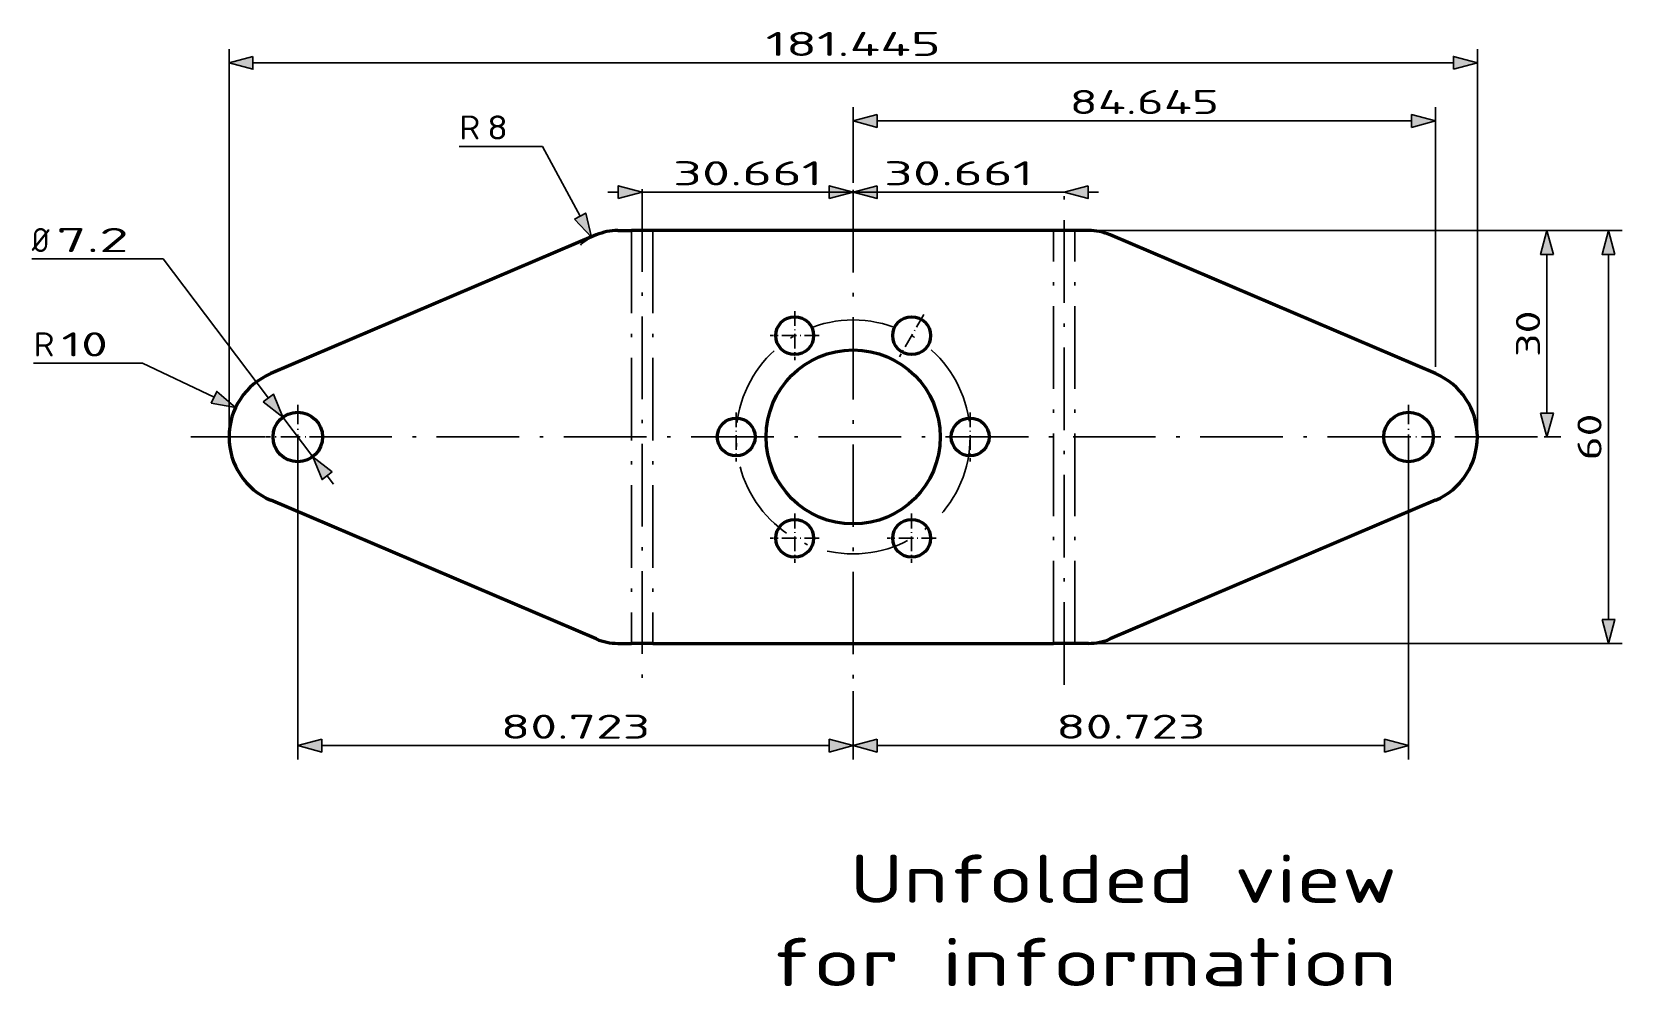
# Model space of a CAD drawing. Extents: x 181 to 412, y 145 to 284.
import ezdxf
from ezdxf.enums import TextEntityAlignment as Align

# ---------------------------------------------------------------- set-up
doc = ezdxf.new("R2010")
doc.units = 0
doc.linetypes.add('DASHDOT', pattern=[18.5, 12, -3, 0.5, -3])
doc.layers.get('0').update_dxf_attribs({"lineweight": 13})
doc.styles.get("Standard").update_dxf_attribs({"font": 'isocp.shx'})
doc.dimstyles.get("Standard").update_dxf_attribs({"dimtxt": 2.5, "dimasz": 2.5, "dimexe": 1.25, "dimexo": 0.625, "dimtad": 1, "dimdsep": 46, "dimcen": 2.5, "dimadec": 0, "dimazin": 0, "dimtfac": 1, "dimtmove": 0, "dimatfit": 0, "dimfxl": 1, "dimarcsym": 0})

# ---------------------------------------------------------------- blocks, each defined once
blk = doc.blocks.new('BLOCK126')
at = {"color": 7, "lineweight": 25}
for s, width, p, p2 in [('  Unfolded view', 1.050931, (-12, -67.713257), (79.080681, -67.713257)), ('for information', 1.143272, (-12, -79.817001), (79.080681, -79.817001))]:
    blk.add_text(s, height=7, dxfattribs=dict(at, width=width)).set_placement(p, p2, align=Align.FIT)
blk = doc.blocks.new('*D2')
at = {"color": 7, "lineweight": 25}
for p, q in [((209.568287, 225.773013), (209.568287, 281.137812)), ((391.013416, 225.773013), (391.013416, 281.137812)), ((213.04562, 279.137812), (387.536083, 279.137812))]:
    blk.add_line(p, q, dxfattribs=at)
for points in [[(213.04562, 280.06956), (209.568287, 279.137812), (213.04562, 278.206065)], [(387.536083, 278.206065), (391.013416, 279.137812), (387.536083, 280.06956)]]:
    blk.add_lwpolyline(points, close=True, dxfattribs=at)
for points in [[(213.04562, 280.06956), (209.568287, 279.137812), (213.04562, 280.06956), (213.04562, 278.206065)], [(387.536083, 278.206065), (391.013416, 279.137812), (387.536083, 278.206065), (387.536083, 280.06956)]]:
    blk.add_solid(points, dxfattribs=at)
at = {"color": 7, "lineweight": 25, "width": 1.202464}
blk.add_text('181.445', height=3.5, dxfattribs=at).set_placement((287.56477, 280.137812), (313.016932, 280.137812), align=Align.FIT)
blk = doc.blocks.new('*D3')
at = {"color": 7, "lineweight": 25}
for p, q in [((330.390852, 254.773013), (412.068485, 254.773013)), ((410.068485, 198.250346), (410.068485, 251.29568)), ((330.390852, 194.773013), (412.068485, 194.773013))]:
    blk.add_line(p, q, dxfattribs=at)
for points in [[(411.000232, 251.29568), (410.068485, 254.773013), (409.13673, 251.29568)], [(409.13673, 198.250346), (410.068485, 194.773013), (411.000232, 198.250346)]]:
    blk.add_lwpolyline(points, close=True, dxfattribs=at)
for points in [[(411.000232, 251.29568), (410.068485, 254.773013), (411.000232, 251.29568), (409.13673, 251.29568)], [(409.13673, 198.250346), (410.068485, 194.773013), (409.13673, 198.250346), (411.000232, 198.250346)]]:
    blk.add_solid(points, dxfattribs=at)
at = {"color": 7, "lineweight": 25, "width": 1.09817}
blk.add_text('60', height=3.5, rotation=90, dxfattribs=at).set_placement((409.068485, 221.38699), (409.068485, 228.159036), align=Align.FIT)
blk = doc.blocks.new('*D4')
at = {"color": 7, "lineweight": 25}
for p, q in [((330.390852, 254.773013), (403.132419, 254.773013)), ((401.132419, 228.250346), (401.132419, 251.29568)), ((400.750133, 224.773013), (403.132419, 224.773013))]:
    blk.add_line(p, q, dxfattribs=at)
for points in [[(402.064167, 251.29568), (401.132419, 254.773013), (400.200664, 251.29568)], [(400.200664, 228.250346), (401.132419, 224.773013), (402.064167, 228.250346)]]:
    blk.add_lwpolyline(points, close=True, dxfattribs=at)
for points in [[(402.064167, 251.29568), (401.132419, 254.773013), (402.064167, 251.29568), (400.200664, 251.29568)], [(400.200664, 228.250346), (401.132419, 224.773013), (400.200664, 228.250346), (402.064167, 228.250346)]]:
    blk.add_solid(points, dxfattribs=at)
at = {"color": 7, "lineweight": 25, "width": 1.098169}
blk.add_text('30', height=3.5, rotation=90, dxfattribs=at).set_placement((400.132419, 236.38699), (400.132419, 243.159035), align=Align.FIT)
blk = doc.blocks.new('*D5')
at = {"color": 7, "lineweight": 25}
for p, q in [((295.290851, 260.341243), (296.813518, 260.341243)), ((300.290851, 260.341243), (330.952133, 260.341243)), ((334.429466, 260.341243), (335.952133, 260.341243))]:
    blk.add_line(p, q, dxfattribs=at)
for points in [[(296.813518, 259.409495), (300.290851, 260.341243), (296.813518, 261.27299)], [(334.429466, 261.27299), (330.952133, 260.341243), (334.429466, 259.409495)]]:
    blk.add_lwpolyline(points, close=True, dxfattribs=at)
for points in [[(296.813518, 259.409495), (300.290851, 260.341243), (296.813518, 259.409495), (296.813518, 261.27299)], [(334.429466, 261.27299), (330.952133, 260.341243), (334.429466, 261.27299), (334.429466, 259.409495)]]:
    blk.add_solid(points, dxfattribs=at)
at = {"color": 7, "lineweight": 25, "width": 1.290068}
blk.add_text('30.661', height=3.5, dxfattribs=at).set_placement((304.763423, 261.341243), (326.479561, 261.341243), align=Align.FIT)
blk = doc.blocks.new('*D6')
at = {"color": 7, "lineweight": 25}
for p, q in [((264.62957, 260.341243), (266.152237, 260.341243)), ((269.62957, 260.341243), (300.290851, 260.341243)), ((303.768184, 260.341243), (305.290851, 260.341243))]:
    blk.add_line(p, q, dxfattribs=at)
for points in [[(266.152237, 259.409495), (269.62957, 260.341243), (266.152237, 261.27299)], [(303.768184, 261.27299), (300.290851, 260.341243), (303.768184, 259.409495)]]:
    blk.add_lwpolyline(points, close=True, dxfattribs=at)
for points in [[(266.152237, 259.409495), (269.62957, 260.341243), (266.152237, 259.409495), (266.152237, 261.27299)], [(303.768184, 261.27299), (300.290851, 260.341243), (303.768184, 261.27299), (303.768184, 259.409495)]]:
    blk.add_solid(points, dxfattribs=at)
at = {"color": 7, "lineweight": 25, "width": 1.290068}
blk.add_text('30.661', height=3.5, dxfattribs=at).set_placement((274.102142, 261.341243), (295.81828, 261.341243), align=Align.FIT)
blk = doc.blocks.new('*D7')
at = {"color": 7, "lineweight": 25}
for p, q in [((381.013416, 223.773013), (381.013416, 177.916625)), ((300.290851, 187.852519), (300.290851, 177.916625)), ((303.768184, 179.916625), (377.536083, 179.916625))]:
    blk.add_line(p, q, dxfattribs=at)
for points in [[(303.768184, 180.848372), (300.290851, 179.916625), (303.768184, 178.984877)], [(377.536083, 178.984877), (381.013416, 179.916625), (377.536083, 180.848372)]]:
    blk.add_lwpolyline(points, close=True, dxfattribs=at)
for points in [[(303.768184, 180.848372), (300.290851, 179.916625), (303.768184, 180.848372), (303.768184, 178.984877)], [(377.536083, 178.984877), (381.013416, 179.916625), (377.536083, 178.984877), (377.536083, 180.848372)]]:
    blk.add_solid(points, dxfattribs=at)
at = {"color": 7, "lineweight": 25, "width": 1.217728}
blk.add_text('80.723', height=3.5, dxfattribs=at).set_placement((329.794063, 180.916625), (351.510204, 180.916625), align=Align.FIT)
blk = doc.blocks.new('*D8')
at = {"color": 7, "lineweight": 25}
for p, q in [((219.568287, 223.773013), (219.568287, 177.916625)), ((300.290851, 187.852519), (300.290851, 177.916625)), ((223.04562, 179.916625), (296.813518, 179.916625))]:
    blk.add_line(p, q, dxfattribs=at)
for points in [[(223.04562, 180.848372), (219.568287, 179.916625), (223.04562, 178.984877)], [(296.813518, 178.984877), (300.290851, 179.916625), (296.813518, 180.848372)]]:
    blk.add_lwpolyline(points, close=True, dxfattribs=at)
for points in [[(223.04562, 180.848372), (219.568287, 179.916625), (223.04562, 180.848372), (223.04562, 178.984877)], [(296.813518, 178.984877), (300.290851, 179.916625), (296.813518, 178.984877), (296.813518, 180.848372)]]:
    blk.add_solid(points, dxfattribs=at)
at = {"color": 7, "lineweight": 25, "width": 1.217728}
blk.add_text('80.723', height=3.5, dxfattribs=at).set_placement((249.071499, 180.916625), (270.787639, 180.916625), align=Align.FIT)
blk = doc.blocks.new('*D9')
at = {"color": 7, "lineweight": 25}
for p, q in [((300.290851, 261.693507), (300.290851, 272.697718)), ((303.768184, 270.697718), (381.458095, 270.697718)), ((384.935428, 234.971808), (384.935428, 272.697718))]:
    blk.add_line(p, q, dxfattribs=at)
for points in [[(303.768184, 271.629466), (300.290851, 270.697718), (303.768184, 269.765971)], [(381.458095, 269.765971), (384.935428, 270.697718), (381.458095, 271.629466)]]:
    blk.add_lwpolyline(points, close=True, dxfattribs=at)
for points in [[(303.768184, 271.629466), (300.290851, 270.697718), (303.768184, 271.629466), (303.768184, 269.765971)], [(381.458095, 269.765971), (384.935428, 270.697718), (381.458095, 269.765971), (381.458095, 271.629466)]]:
    blk.add_solid(points, dxfattribs=at)
at = {"color": 7, "lineweight": 25, "width": 1.217728}
blk.add_text('84.645', height=3.5, dxfattribs=at).set_placement((331.755069, 271.697718), (353.47121, 271.697718), align=Align.FIT)
blk = doc.blocks.new('*D10')
at = {"color": 7, "lineweight": 25}
for p, q in [((255.11681, 266.998374), (243.044765, 266.998374)), ((260.603344, 256.86576), (255.11681, 266.998374))]:
    blk.add_line(p, q, dxfattribs=at)
blk.add_lwpolyline([(259.783996, 256.422107), (262.259079, 253.807921), (261.422687, 257.309413)], close=True, dxfattribs=at)
blk.add_arc((266.068287, 246.773013), 8, 118.434333, 132.758278, dxfattribs=at)
blk.add_solid([(259.783996, 256.422107), (262.259079, 253.807921), (259.783996, 256.422107), (261.422687, 257.309413)], dxfattribs=at)
for s, width, p, p2 in [('R', 1.012009, (243.044761, 267.998374), (246.080787, 267.998374)), ('8', 1.071539, (247.080787, 267.998374), (250.116813, 267.998374))]:
    blk.add_text(s, height=3.5, dxfattribs=dict(at, width=width)).set_placement(p, p2, align=Align.FIT)
blk = doc.blocks.new('*D11')
at = {"color": 7, "lineweight": 25}
for p, q in [((196.974247, 235.473919), (181.166179, 235.473919)), ((207.387996, 230.5418), (196.974247, 235.473919))]:
    blk.add_line(p, q, dxfattribs=at)
blk.add_lwpolyline([(206.98917, 229.699721), (210.530674, 229.053375), (207.786815, 231.383878)], close=True, dxfattribs=at)
blk.add_solid([(206.98917, 229.699721), (210.530674, 229.053375), (206.98917, 229.699721), (207.786815, 231.383878)], dxfattribs=at)
for s, width, p, p2 in [('R', 1.012009, (181.166179, 236.473919), (184.202205, 236.473919)), ('10', 1.09817, (185.202198, 236.473919), (191.974247, 236.473919))]:
    blk.add_text(s, height=3.5, dxfattribs=dict(at, width=width)).set_placement(p, p2, align=Align.FIT)
blk = doc.blocks.new('*D12')
at = {"color": 7, "lineweight": 25}
for p, q in [((199.978061, 250.64046), (180.903324, 250.64046)), ((199.978061, 250.64046), (215.295459, 230.414963)), ((217.394848, 227.64288), (221.741726, 221.903144)), ((223.841114, 219.131061), (224.760395, 217.917214))]:
    blk.add_line(p, q, dxfattribs=at)
for points in [[(214.552684, 229.852435), (217.394848, 227.642882), (216.038234, 230.977491)], [(224.583889, 219.693591), (221.741726, 221.903144), (223.098339, 218.568535)]]:
    blk.add_lwpolyline(points, close=True, dxfattribs=at)
for points in [[(214.552684, 229.852435), (217.394848, 227.642882), (214.552684, 229.852435), (216.038234, 230.977491)], [(224.583889, 219.693591), (221.741726, 221.903144), (224.583889, 219.693591), (223.098339, 218.568535)]]:
    blk.add_solid(points, dxfattribs=at)
for s, width, p, p2 in [('%%c', 0.905882, (180.903324, 251.64046), (183.469989, 251.64046)), ('7.2', 1.341456, (184.469989, 251.64046), (194.978061, 251.64046))]:
    blk.add_text(s, height=3.5, dxfattribs=dict(at, width=width)).set_placement(p, p2, align=Align.FIT)
blk = doc.blocks.new('BLOCK127')
at = {"color": 7, "linetype": 'DASHDOT', "lineweight": 25, "ltscale": 0.17875}
for p, q in [((-8.5, 18.297432), (-8.5, 11.147432)), ((-4.925, 14.722432), (-12.075, 14.722432))]:
    blk.add_line(p, q, dxfattribs=at)
blk = doc.blocks.new('BLOCK128')
at = {"color": 7, "linetype": 'DASHDOT', "lineweight": 25, "ltscale": 0.17875}
for p, q in [((17, 3.575), (17, -3.575)), ((20.575001, 0), (13.425, 0))]:
    blk.add_line(p, q, dxfattribs=at)
blk = doc.blocks.new('BLOCK129')
at = {"color": 7, "linetype": 'DASHDOT', "lineweight": 25, "ltscale": 0.17875}
for p, q in [((8.5, -11.147432), (8.5, -18.297432)), ((12.075, -14.722432), (4.925, -14.722432))]:
    blk.add_line(p, q, dxfattribs=at)
blk = doc.blocks.new('BLOCK130')
at = {"color": 7, "linetype": 'DASHDOT', "lineweight": 25, "ltscale": 0.17875}
for p, q in [((-8.5, -11.147432), (-8.5, -18.297432)), ((-4.925, -14.722432), (-12.075, -14.722432))]:
    blk.add_line(p, q, dxfattribs=at)
blk = doc.blocks.new('BLOCK131')
at = {"color": 7, "linetype": 'DASHDOT', "lineweight": 25}
for p, q in [((0, 35.920494), (0, -35.920494)), ((99.459282, 0), (-96.294518, 0))]:
    blk.add_line(p, q, dxfattribs=at)
blk = doc.blocks.new('BLOCK132')
at = {"color": 7, "linetype": 'DASHDOT', "lineweight": 25, "ltscale": 0.234}
for p, q in [((-80.722565, 4.68), (-80.722565, -4.68)), ((-76.042564, 0), (-85.402565, 0))]:
    blk.add_line(p, q, dxfattribs=at)
blk = doc.blocks.new('BLOCK133')
at = {"color": 7, "linetype": 'DASHDOT', "lineweight": 25, "ltscale": 0.234}
for p, q in [((80.722565, 4.68), (80.722565, -4.68)), ((85.402565, 0), (76.042564, 0))]:
    blk.add_line(p, q, dxfattribs=at)
blk = doc.blocks.new('BLOCK134')
at = {"color": 7, "linetype": 'DASHDOT', "lineweight": 25, "ltscale": 0.17875}
for p, q in [((-17, 3.575), (-17, -3.575)), ((-13.425, 0), (-20.575001, 0))]:
    blk.add_line(p, q, dxfattribs=at)
blk = doc.blocks.new('BLOCK135')
at = {"color": 7, "linetype": 'DASHDOT', "lineweight": 25, "ltscale": 0.17875}
blk.add_line((10.2875, 17.818472), (6.7125, 11.626391), dxfattribs=at)
at = {"color": 7, "linetype": 'DASHDOT', "lineweight": 25}
blk.add_circle((0, 0), 17, dxfattribs=at)
blk = doc.blocks.new('BLOCK136')
at = {"color": 7, "lineweight": 50}
for p, q in [((-37.360173, 29.359036), (-84.644575, 9.198795)), ((-34.222564, 30), (-32.222564, 30)), ((-29.1, 30), (-32.222564, 30)), ((29.1, 30), (-29.1, 30)), ((32.222564, 30), (29.1, 30)), ((34.222564, 30), (32.222564, 30)), ((84.644575, 9.198795), (37.360173, 29.359036)), ((-37.360173, -29.359036), (-84.644575, -9.198795)), ((84.644575, -9.198795), (37.360173, -29.359036)), ((-34.222564, -30), (-32.222564, -30)), ((-29.1, -30), (-32.222564, -30)), ((-29.1, -30), (29.1, -30)), ((32.222564, -30), (29.1, -30)), ((34.222564, -30), (32.222564, -30))]:
    blk.add_line(p, q, dxfattribs=at)
at = {"color": 7, "linetype": 'DASHDOT', "lineweight": 25}
for p, q in [((-32.222564, 30), (-32.222564, -30)), ((-29.1, 30), (-29.1, -30)), ((29.1, -30), (29.1, 30)), ((32.222564, -30), (32.222564, 30))]:
    blk.add_line(p, q, dxfattribs=at)
at = {"color": 7, "lineweight": 50}
for centre, radius in [((-8.5, 14.722432), 2.75), ((8.5, 14.722432), 2.75), ((0, 0), 12.65), ((-80.722564, 0), 3.6), ((-17, 0), 2.75), ((17, 0), 2.75), ((80.722564, 0), 3.6), ((-8.5, -14.722432), 2.75), ((8.5, -14.722432), 2.75)]:
    blk.add_circle(centre, radius, dxfattribs=at)
for centre, radius, start, end in [((-34.222564, 22), 8, 90, 113.091525), ((34.222564, 22), 8, 66.908475, 90), ((-80.722564, 0), 10, 113.091525, 246.908475), ((80.722564, 0), 10, 293.091525, 66.908475), ((-34.222564, -22), 8, 246.908475, 270), ((34.222564, -22), 8, 270, 293.091525)]:
    blk.add_arc(centre, radius, start, end, dxfattribs=at)

msp = doc.modelspace()

# ---------------------------------------------------------------- linework, layer by layer
at = {"color": 7, "linetype": 'DASHDOT', "lineweight": 25}
for p, q in [((269.62957, 260.773013), (269.62957, 188.773013)), ((330.952133, 188.773013), (330.952133, 260.773013))]:
    msp.add_line(p, q, dxfattribs=at)

# ---------------------------------------------------------------- block references
at = {"lineweight": 0}
for name in ['BLOCK131', 'BLOCK136', 'BLOCK127', 'BLOCK135', 'BLOCK132', 'BLOCK133', 'BLOCK134', 'BLOCK128', 'BLOCK130', 'BLOCK129', 'BLOCK126']:
    msp.add_blockref(name, (300.290851, 224.773013), dxfattribs=at)

# ---------------------------------------------------------------- dimensions: what is measured, and where the dimension line sits
at = {"color": 0, "lineweight": 0}
for base, p1, p2, angle, picture, middle, dimtype in [((209.568287, 279.137812), (391.013416, 224.773013), (209.568287, 224.773013), 180, '*D2', (300.290851, 279.137812), 161), ((300.290851, 270.697718), (384.935426, 233.971808), (300.290851, 260.693507), 180, '*D9', (342.613139, 270.697718), 160), ((300.290851, 260.341242), (330.952133, 260.773013), (300.290851, 260.693507), 180, '*D5', (315.621492, 260.341242), 160), ((410.068481, 254.773013), (329.390851, 194.773013), (329.390851, 254.773013), 90, '*D3', (410.068481, 224.773013), 161), ((401.132416, 254.773013), (399.750133, 224.773013), (329.390851, 254.773013), 90, '*D4', (401.132416, 239.773013), 160), ((300.290851, 179.916625), (381.013416, 224.773013), (300.290851, 188.852519), 180, '*D7', (340.652133, 179.916625), 160)]:
    dim = msp.add_linear_dim(base=base, p1=p1, p2=p2, angle=angle, dimstyle='STANDARD', dxfattribs=at)
    dim.commit()
    dim.dimension.update_dxf_attribs({"geometry": picture, "text_midpoint": middle, "dimtype": dimtype, "oblique_angle": 5156.620156})
for center, mpoint, picture, middle in [((266.068287, 246.773013), (262.259078, 253.80792), '*D10', (252.030071, 272.69901)), ((219.568287, 224.773013), (210.530671, 229.053375), '*D11', (187.412571, 240.002485))]:
    dim = msp.add_radius_dim(center=center, mpoint=mpoint, dimstyle='STANDARD', dxfattribs=at)
    dim.commit()
    dim.dimension.update_dxf_attribs({"geometry": picture, "text_midpoint": middle, "dimtype": 164})
for base, p1, p2, picture, middle in [((300.290851, 260.341242), (269.629569, 260.773013), (300.290851, 260.693507), '*D6', (284.96021, 260.341242)), ((300.290851, 179.916625), (219.568287, 224.773013), (300.290851, 188.852519), '*D8', (259.929569, 179.916625))]:
    dim = msp.add_linear_dim(base=base, p1=p1, p2=p2, dimstyle='STANDARD', dxfattribs=at)
    dim.commit()
    dim.dimension.update_dxf_attribs({"geometry": picture, "text_midpoint": middle, "dimtype": 160, "oblique_angle": 5156.620156})
dim = msp.add_diameter_dim_2p(p1=(221.741729, 221.903144), p2=(217.394845, 227.642882), dimstyle='STANDARD', dxfattribs=at)
dim.commit()
dim.dimension.update_dxf_attribs({"geometry": '*D12', "text_midpoint": (194.266959, 258.181542), "dimtype": 163})

doc.saveas('drawing.dxf')
